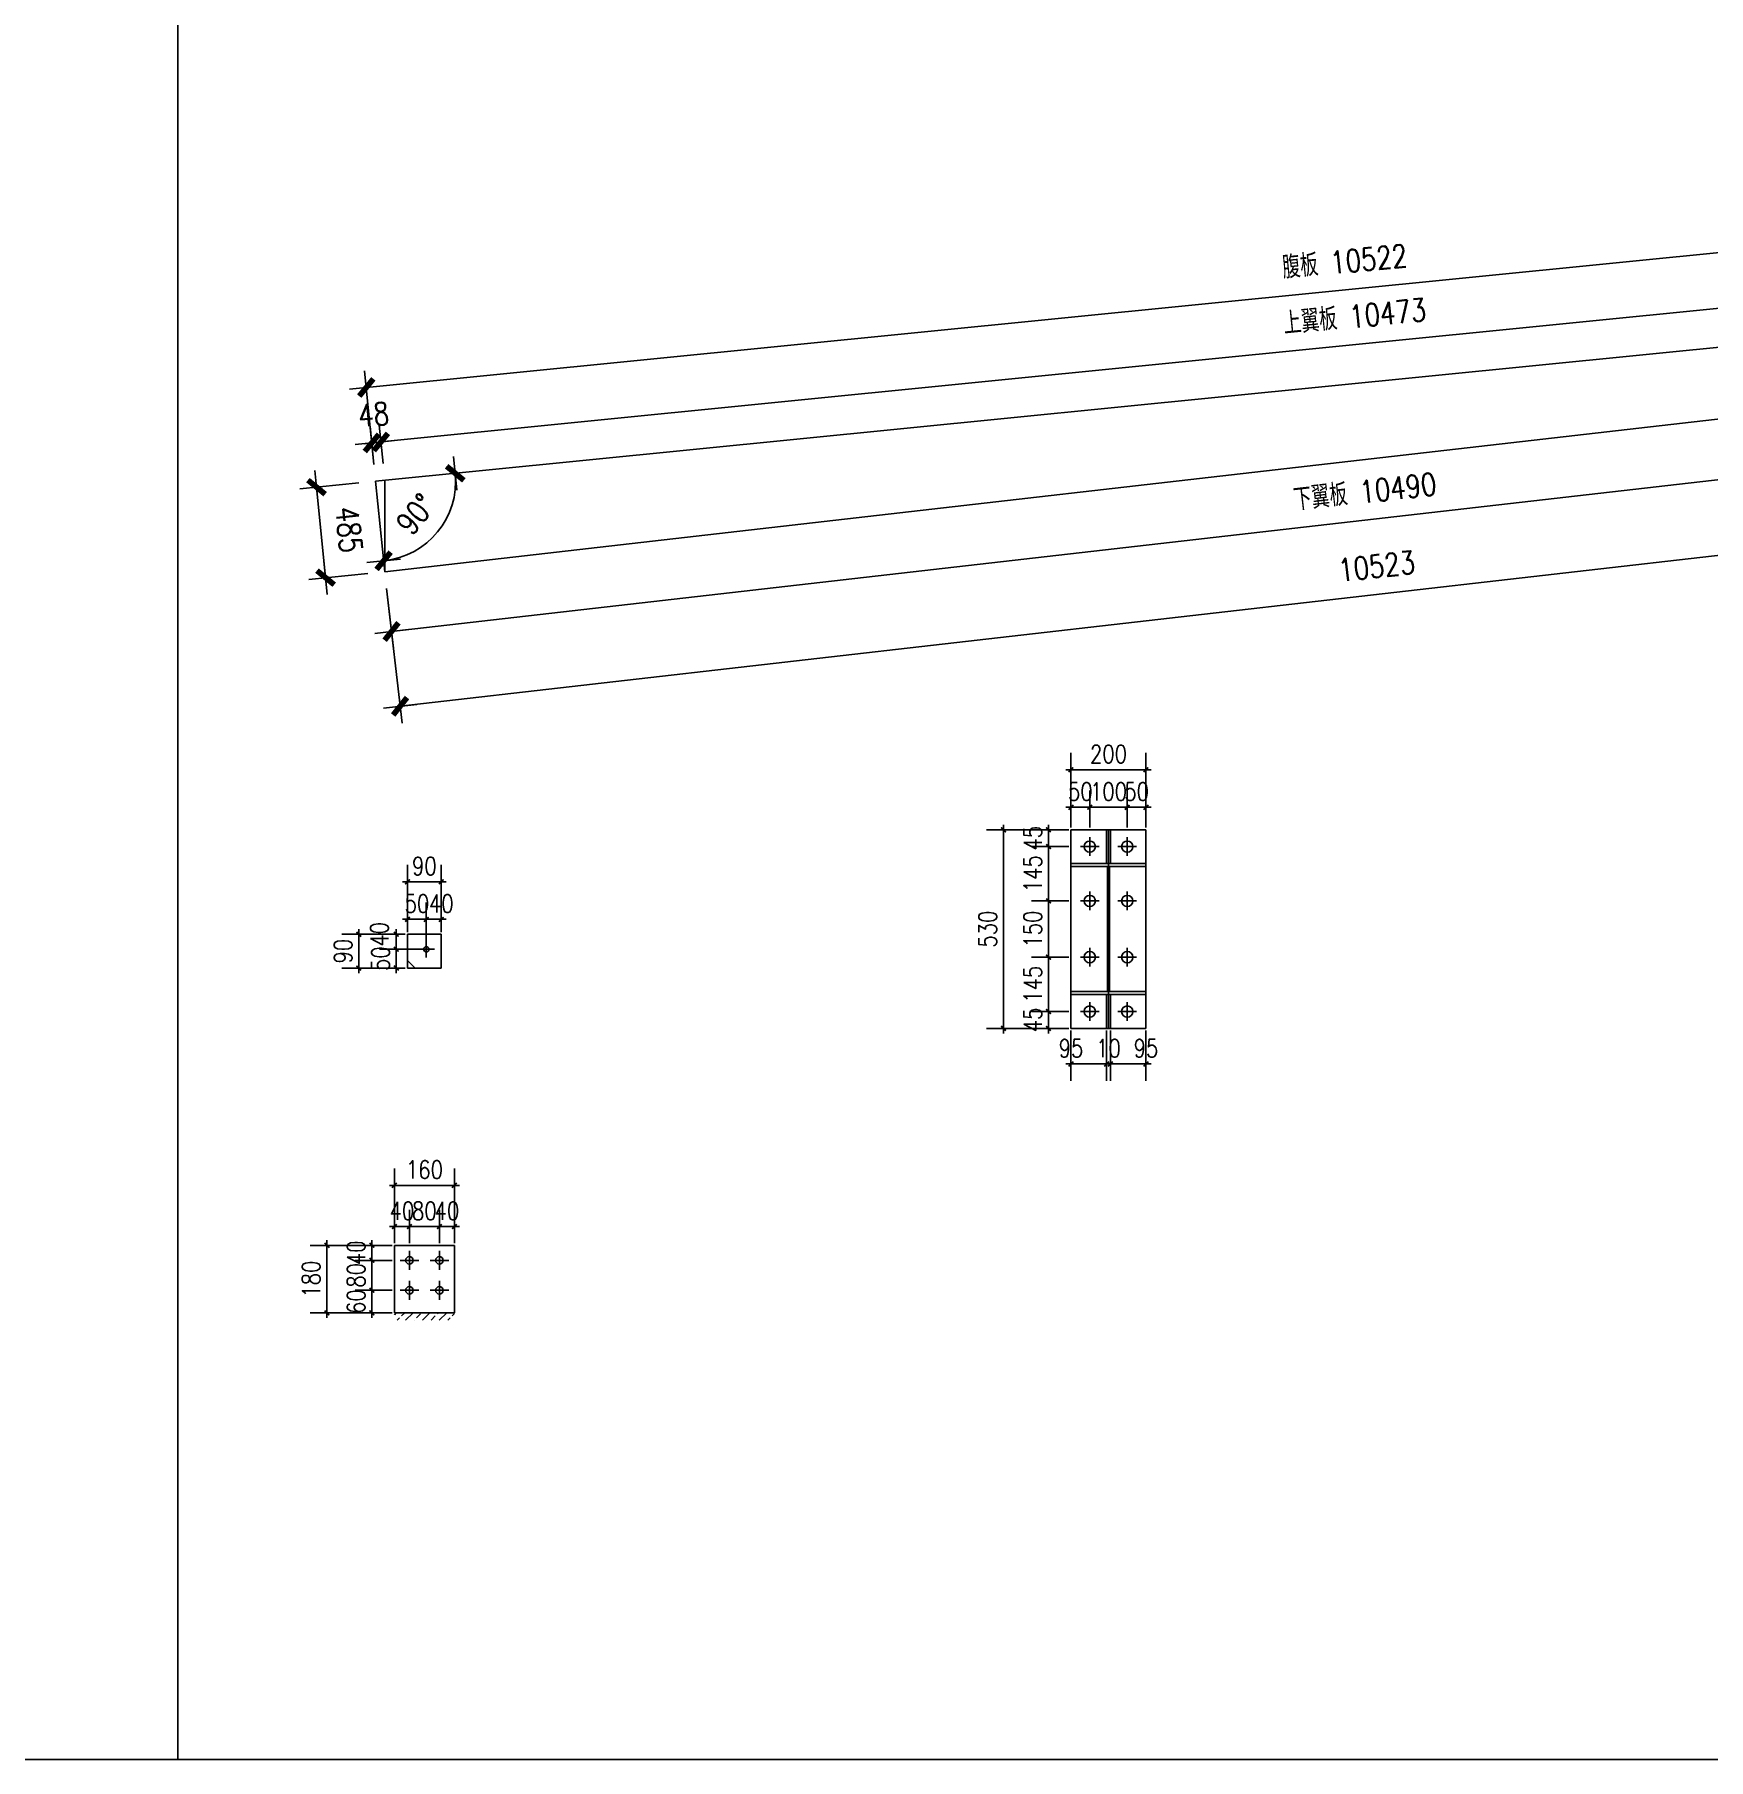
# Model space of a CAD drawing. Header units: millimetres. Extents: x 2287919 to 2522484, y -1845182 to -1736911.
# Drawn here: x 2468260 to 2477191, y -1838112 to -1828906 of the extents above; entities that cross this region are included whole.
import ezdxf

# ---------------------------------------------------------------- set-up
doc = ezdxf.new("R2010")
doc.units = ezdxf.units.MM
doc.header["$LTSCALE"] = 1000
doc.header["$PDMODE"] = 34
doc.styles.add('DIM_FONT', font='simplex.shx', dxfattribs={"width": 0.8, "bigfont": 'hztxt.shx'})
doc.dimstyles.new('WGH(1)', dxfattribs={"dimscale": 1.2, "dimtxt": 100, "dimasz": 0.5, "dimexe": 75, "dimexo": 75, "dimgap": 75, "dimtad": 1, "dimdec": 0, "dimzin": 0, "dimdsep": 46, "dimtxsty": 'DIM_FONT', "dimblk1": '_DIMX', "dimblk2": '_DIMX', "dimsah": 1, "dimcen": 0.09, "dimclrd": 3, "dimclre": 3, "dimclrt": 7, "dimadec": 0, "dimazin": 0, "dimtfac": 1, "dimtdec": 0, "dimtix": 1, "dimtmove": 2, "dimatfit": 3, "dimldrblk": '_DIMX', "dimfxl": 1, "dimtolj": 1, "dimtzin": 0, "dimarcsym": 0})

# ---------------------------------------------------------------- blocks, each defined once
blk = doc.blocks.new('_DIMX')
blk.add_line((-150, 0), (150, 0))
at = {"const_width": 50}
blk.add_lwpolyline([(-70, -70), (70, 70)], dxfattribs=at)
blk = doc.blocks.new('*D1598')
at = {"color": 3, "lineweight": -2}
for p, q in [((2469990.4, -1831298.9), (2469674.9, -1831330.5)), ((2469764.6, -1831322.1), (2469812.7, -1831804)), ((2470038.7, -1831782), (2469723.2, -1831813.5))]:
    blk.add_line(p, q, dxfattribs=at)
at = {"layer": 'Defpoints', "color": 0}
for p in [(2470080, -1831290), (2470128.2, -1831773.1), (2469812.8, -1831804.6)]:
    blk.add_point(p, dxfattribs=at)
at = {"color": 3, "lineweight": -2, "xscale": 0.6, "yscale": 0.6, "zscale": 0.6}
for p, rotation in [((2469764.5, -1831321.5), 95.70375005277484), ((2469812.8, -1831804.6), 275.7037500527748)]:
    blk.add_blockref('_DIMX', p, dxfattribs=dict(at, rotation=rotation))
at = {"color": 7, "insert": (2469937.9, -1831548.1), "char_height": 120, "attachment_point": 5, "rotation": 275.70375, "style": 'DIM_FONT'}
blk.add_mtext('\\A1;485', dxfattribs=at)
blk = doc.blocks.new('*D1600')
at = {"color": 3, "lineweight": -2}
for p, q in [((2470071.1, -1831200.4), (2470050.6, -1830995.8)), ((2470119.3, -1831195.6), (2470098.9, -1830990.9)), ((2470059, -1831085.4), (2470058.4, -1831085.4)), ((2470059.6, -1831085.3), (2470107.8, -1831080.5)), ((2470108.4, -1831080.4), (2470109, -1831080.4))]:
    blk.add_line(p, q, dxfattribs=at)
at = {"layer": 'Defpoints', "color": 0}
for p in [(2470107.8, -1831080.5), (2470080, -1831290), (2470128.2, -1831285.2)]:
    blk.add_point(p, dxfattribs=at)
at = {"color": 3, "lineweight": -2, "xscale": 0.6, "yscale": 0.6, "zscale": 0.6}
for p, rotation in [((2470059.6, -1831085.3), 5.703750053168646), ((2470107.8, -1831080.5), 185.7037500531686)]:
    blk.add_blockref('_DIMX', p, dxfattribs=dict(at, rotation=rotation))
at = {"color": 7, "insert": (2470068.8, -1830933.6), "char_height": 120, "attachment_point": 5, "rotation": 5.70375, "style": 'DIM_FONT'}
blk.add_mtext('\\A1;48', dxfattribs=at)
blk = doc.blocks.new('*D1601')
at = {"color": 3, "lineweight": -2}
for p, q in [((2480540.8, -1830154.7), (2480520.4, -1829950)), ((2470108.4, -1831080.4), (2480528.7, -1830039.7)), ((2470119.3, -1831195.6), (2470098.9, -1830990.9))]:
    blk.add_line(p, q, dxfattribs=at)
at = {"layer": 'Defpoints', "color": 0}
for p in [(2480529.3, -1830039.6), (2480549.7, -1830244.3), (2470128.2, -1831285.2)]:
    blk.add_point(p, dxfattribs=at)
at = {"color": 3, "lineweight": -2, "xscale": 0.6, "yscale": 0.6, "zscale": 0.6}
for p, rotation in [((2480529.3, -1830039.6), 5.703750053135181), ((2470107.8, -1831080.5), 185.7037500531352)]:
    blk.add_blockref('_DIMX', p, dxfattribs=dict(at, rotation=rotation))
at = {"color": 7, "insert": (2475303.6, -1830410.8), "char_height": 120, "attachment_point": 5, "rotation": 5.70375, "style": 'DIM_FONT'}
blk.add_mtext('\\A1;上翼板 10473', dxfattribs=at)
blk = doc.blocks.new('*D1602')
at = {"color": 3, "lineweight": -2}
for p, q in [((2480540.8, -1830154.7), (2480490.8, -1829654.3)), ((2480499.2, -1829743.9), (2470030.6, -1830789.5)), ((2470071.1, -1831200.4), (2470021.1, -1830700))]:
    blk.add_line(p, q, dxfattribs=at)
at = {"layer": 'Defpoints', "color": 0}
for p in [(2480549.7, -1830244.3), (2470030, -1830789.6), (2470080, -1831290)]:
    blk.add_point(p, dxfattribs=at)
at = {"color": 3, "lineweight": -2, "xscale": 0.6, "yscale": 0.6, "zscale": 0.6}
for p, rotation in [((2480499.8, -1829743.9), 5.703750052841388), ((2470030, -1830789.6), 185.7037500528413)]:
    blk.add_blockref('_DIMX', p, dxfattribs=dict(at, rotation=rotation))
at = {"color": 7, "insert": (2475250, -1830117.5), "char_height": 120, "attachment_point": 5, "rotation": 5.70375, "style": 'DIM_FONT'}
blk.add_mtext('\\A1;腹板 10522', dxfattribs=at)
blk = doc.blocks.new('*D1603')
at = {"color": 3, "lineweight": -2}
for p, q in [((2480560, -1830669.4), (2480596.5, -1830988.1)), ((2470165.3, -1832091.7), (2480585.6, -1830898.7)), ((2470138.5, -1831862.5), (2470175, -1832181.2))]:
    blk.add_line(p, q, dxfattribs=at)
at = {"layer": 'Defpoints', "color": 0}
for p in [(2480549.7, -1830579.9), (2480586.2, -1830898.7), (2470128.2, -1831773.1)]:
    blk.add_point(p, dxfattribs=at)
at = {"color": 3, "lineweight": -2, "xscale": 0.6, "yscale": 0.6, "zscale": 0.6}
for p, rotation in [((2480586.2, -1830898.7), 6.531281720880648), ((2470164.7, -1832091.8), 186.5312817208806)]:
    blk.add_blockref('_DIMX', p, dxfattribs=dict(at, rotation=rotation))
at = {"color": 7, "insert": (2475358.4, -1831346.2), "char_height": 120, "attachment_point": 5, "rotation": 6.53128, "style": 'DIM_FONT'}
blk.add_mtext('\\A1;下翼板 10490', dxfattribs=at)
blk = doc.blocks.new('*D1605')
at = {"color": 3, "lineweight": -2}
for p, q in [((2480593.1, -1830665.6), (2480675.3, -1831383.4)), ((2480664.5, -1831294), (2470211, -1832490.8)), ((2470138.5, -1831862.5), (2470220.7, -1832580.3))]:
    blk.add_line(p, q, dxfattribs=at)
at = {"layer": 'Defpoints', "color": 0}
for p in [(2480582.9, -1830576.1), (2470128.2, -1831773.1), (2470210.4, -1832490.9)]:
    blk.add_point(p, dxfattribs=at)
at = {"color": 3, "lineweight": -2, "xscale": 0.6, "yscale": 0.6, "zscale": 0.6}
for p, rotation in [((2480665.1, -1831294), 6.531281720879526), ((2470210.4, -1832490.9), 186.5312817208795)]:
    blk.add_blockref('_DIMX', p, dxfattribs=dict(at, rotation=rotation))
at = {"color": 7, "insert": (2475420.7, -1831743.4), "char_height": 120, "attachment_point": 5, "rotation": 6.53128, "style": 'DIM_FONT'}
blk.add_mtext('\\A1;10523', dxfattribs=at)
blk = doc.blocks.new('*D1606')
at = {"color": 3, "lineweight": -2}
blk.add_arc((2470080, -1831290), 426.8, 275.78431, 5.62319, dxfattribs=at)
at = {"layer": 'Defpoints', "color": 0}
for p in [(2480549.7, -1830244.3), (2470080, -1831290), (2470080, -1831290), (2470329.1, -1831636.5), (2470128.2, -1831773.1)]:
    blk.add_point(p, dxfattribs=at)
at = {"color": 3, "lineweight": -2, "xscale": 0.6, "yscale": 0.6, "zscale": 0.6}
for p, rotation in [((2470504.6, -1831247.6), 95.66347215775274), ((2470122.4, -1831714.6), 185.7440279478644)]:
    blk.add_blockref('_DIMX', p, dxfattribs=dict(at, rotation=rotation))
at = {"color": 7, "insert": (2470294.2, -1831465.3), "char_height": 120, "attachment_point": 5, "rotation": 50.70375, "style": 'DIM_FONT'}
blk.add_mtext('\\A1;90°', dxfattribs=at)
blk = doc.blocks.new('*D1607')
at = {"color": 3, "lineweight": -2}
blk.add_arc((2480549.7, -1830244.3), 294.4, 185.82054, 275.58696, dxfattribs=at)
at = {"layer": 'Defpoints', "color": 0}
for p in [(2480549.7, -1830244.3), (2480549.7, -1830244.3), (2480310.7, -1830416.1), (2480582.9, -1830576.1), (2470080, -1831290)]:
    blk.add_point(p, dxfattribs=at)
at = {"color": 3, "lineweight": -2, "xscale": 0.6, "yscale": 0.6, "zscale": 0.6}
for p, rotation in [((2480256.8, -1830273.5), 95.7621429469342), ((2480579, -1830537.2), 5.645357158692033)]:
    blk.add_blockref('_DIMX', p, dxfattribs=dict(at, rotation=rotation))
at = {"color": 7, "insert": (2480458.3, -1830356), "char_height": 120, "attachment_point": 5, "rotation": 320.70375, "style": 'DIM_FONT'}
blk.add_mtext('\\A1;90°', dxfattribs=at)
blk = doc.blocks.new('*D1608')
at = {"color": 3, "lineweight": -2}
for p, q in [((2470324, -1833788), (2470100, -1833788)), ((2470190, -1833787.82), (2470190, -1833787.64)), ((2470190, -1833888), (2470190, -1833788)), ((2470238, -1833888), (2470100, -1833888)), ((2470190, -1833888.18), (2470190, -1833888.36))]:
    blk.add_line(p, q, dxfattribs=at)
at = {"layer": 'Defpoints', "color": 0}
for p in [(2470190, -1833788), (2470336, -1833788), (2470250, -1833888)]:
    blk.add_point(p, dxfattribs=at)
at = {"color": 3, "lineweight": -2, "xscale": 0.18, "yscale": 0.18, "zscale": 0.18}
for p, rotation in [((2470190, -1833788), 270), ((2470190, -1833888), 90)]:
    blk.add_blockref('_DIMX', p, dxfattribs=dict(at, rotation=rotation))
at = {"color": 7, "insert": (2470106, -1833838), "char_height": 96, "attachment_point": 5, "rotation": 90, "style": 'DIM_FONT'}
blk.add_mtext('\\A1;50', dxfattribs=at)
blk = doc.blocks.new('*D1609')
at = {"color": 3, "lineweight": -2}
for p, q in [((2470238, -1833708), (2470100, -1833708)), ((2470190, -1833787.82), (2470190, -1833708.18)), ((2470324, -1833788), (2470100, -1833788))]:
    blk.add_line(p, q, dxfattribs=at)
at = {"layer": 'Defpoints', "color": 0}
for p in [(2470190, -1833708), (2470250, -1833708), (2470336, -1833788)]:
    blk.add_point(p, dxfattribs=at)
at = {"color": 3, "lineweight": -2, "xscale": 0.18, "yscale": 0.18, "zscale": 0.18}
for p, rotation in [((2470190, -1833708), 90), ((2470190, -1833788), 270)]:
    blk.add_blockref('_DIMX', p, dxfattribs=dict(at, rotation=rotation))
at = {"color": 7, "insert": (2470100, -1833708), "char_height": 96, "attachment_point": 5, "rotation": 90, "style": 'DIM_FONT'}
blk.add_mtext('\\A1;40', dxfattribs=at)
blk = doc.blocks.new('*D1610')
at = {"color": 3, "lineweight": -2}
for p, q in [((2470250, -1833696), (2470250, -1833538)), ((2470350, -1833762), (2470350, -1833538)), ((2470249.82, -1833628), (2470249.64, -1833628)), ((2470250, -1833628), (2470350, -1833628)), ((2470350.18, -1833628), (2470350.36, -1833628))]:
    blk.add_line(p, q, dxfattribs=at)
at = {"layer": 'Defpoints', "color": 0}
for p in [(2470350, -1833628), (2470250, -1833708), (2470350, -1833774)]:
    blk.add_point(p, dxfattribs=at)
at = {"color": 3, "lineweight": -2, "xscale": 0.18, "yscale": 0.18, "zscale": 0.18}
blk.add_blockref('_DIMX', (2470250, -1833628), dxfattribs=at)
at = {"color": 3, "lineweight": -2, "xscale": 0.18, "yscale": 0.18, "zscale": 0.18, "rotation": 180}
blk.add_blockref('_DIMX', (2470350, -1833628), dxfattribs=at)
at = {"color": 7, "insert": (2470300, -1833544), "char_height": 96, "attachment_point": 5, "style": 'DIM_FONT'}
blk.add_mtext('\\A1;50', dxfattribs=at)
blk = doc.blocks.new('*D1611')
at = {"color": 3, "lineweight": -2}
for p, q in [((2470350, -1833762), (2470350, -1833538)), ((2470430, -1833696), (2470430, -1833538)), ((2470350.18, -1833628), (2470429.82, -1833628))]:
    blk.add_line(p, q, dxfattribs=at)
at = {"layer": 'Defpoints', "color": 0}
for p in [(2470430, -1833628), (2470430, -1833708), (2470350, -1833774)]:
    blk.add_point(p, dxfattribs=at)
at = {"color": 3, "lineweight": -2, "xscale": 0.18, "yscale": 0.18, "zscale": 0.18, "rotation": 180}
blk.add_blockref('_DIMX', (2470350, -1833628), dxfattribs=at)
at = {"color": 3, "lineweight": -2, "xscale": 0.18, "yscale": 0.18, "zscale": 0.18}
blk.add_blockref('_DIMX', (2470430, -1833628), dxfattribs=at)
at = {"color": 7, "insert": (2470430, -1833544), "char_height": 96, "attachment_point": 5, "style": 'DIM_FONT'}
blk.add_mtext('\\A1;40', dxfattribs=at)
blk = doc.blocks.new('*D1612')
at = {"color": 3, "lineweight": -2}
for p, q in [((2470250, -1833696), (2470250, -1833338)), ((2470430, -1833696), (2470430, -1833338)), ((2470249.82, -1833428), (2470249.64, -1833428)), ((2470250, -1833428), (2470430, -1833428)), ((2470430.18, -1833428), (2470430.36, -1833428))]:
    blk.add_line(p, q, dxfattribs=at)
at = {"layer": 'Defpoints', "color": 0}
for p in [(2470430, -1833428), (2470250, -1833708), (2470430, -1833708)]:
    blk.add_point(p, dxfattribs=at)
at = {"color": 3, "lineweight": -2, "xscale": 0.18, "yscale": 0.18, "zscale": 0.18}
blk.add_blockref('_DIMX', (2470250, -1833428), dxfattribs=at)
at = {"color": 3, "lineweight": -2, "xscale": 0.18, "yscale": 0.18, "zscale": 0.18, "rotation": 180}
blk.add_blockref('_DIMX', (2470430, -1833428), dxfattribs=at)
at = {"color": 7, "insert": (2470340, -1833344), "char_height": 96, "attachment_point": 5, "style": 'DIM_FONT'}
blk.add_mtext('\\A1;90', dxfattribs=at)
blk = doc.blocks.new('*D1613')
at = {"color": 3, "lineweight": -2}
for p, q in [((2470238, -1833708), (2469900, -1833708)), ((2469990, -1833707.82), (2469990, -1833707.64)), ((2469990, -1833888), (2469990, -1833708)), ((2470238, -1833888), (2469900, -1833888)), ((2469990, -1833888.18), (2469990, -1833888.36))]:
    blk.add_line(p, q, dxfattribs=at)
at = {"layer": 'Defpoints', "color": 0}
for p in [(2469990, -1833708), (2470250, -1833708), (2470250, -1833888)]:
    blk.add_point(p, dxfattribs=at)
at = {"color": 3, "lineweight": -2, "xscale": 0.18, "yscale": 0.18, "zscale": 0.18}
for p, rotation in [((2469990, -1833708), 270), ((2469990, -1833888), 90)]:
    blk.add_blockref('_DIMX', p, dxfattribs=dict(at, rotation=rotation))
at = {"color": 7, "insert": (2469906, -1833798), "char_height": 96, "attachment_point": 5, "rotation": 90, "style": 'DIM_FONT'}
blk.add_mtext('\\A1;90', dxfattribs=at)
blk = doc.blocks.new('*D1614')
at = {"color": 3, "lineweight": -2}
for p, q in [((2470168, -1835608), (2469970, -1835608)), ((2470060, -1835607.82), (2470060, -1835607.64)), ((2470060, -1835728), (2470060, -1835608)), ((2470168, -1835728), (2469970, -1835728)), ((2470060, -1835728.18), (2470060, -1835728.36))]:
    blk.add_line(p, q, dxfattribs=at)
at = {"layer": 'Defpoints', "color": 0}
for p in [(2470060, -1835608), (2470180, -1835608), (2470180, -1835728)]:
    blk.add_point(p, dxfattribs=at)
at = {"color": 3, "lineweight": -2, "xscale": 0.18, "yscale": 0.18, "zscale": 0.18}
for p, rotation in [((2470060, -1835608), 270), ((2470060, -1835728), 90)]:
    blk.add_blockref('_DIMX', p, dxfattribs=dict(at, rotation=rotation))
at = {"color": 7, "insert": (2469976, -1835668), "char_height": 96, "attachment_point": 5, "rotation": 90, "style": 'DIM_FONT'}
blk.add_mtext('\\A1;60', dxfattribs=at)
blk = doc.blocks.new('*D1577')
at = {"color": 3, "lineweight": -2}
for p, q in [((2470168, -1835448), (2469970, -1835448)), ((2470060, -1835447.82), (2470060, -1835447.64)), ((2470060, -1835608), (2470060, -1835448)), ((2470168, -1835608), (2469970, -1835608)), ((2470060, -1835608.18), (2470060, -1835608.36))]:
    blk.add_line(p, q, dxfattribs=at)
at = {"layer": 'Defpoints', "color": 0}
for p in [(2470060, -1835448), (2470180, -1835448), (2470180, -1835608)]:
    blk.add_point(p, dxfattribs=at)
at = {"color": 3, "lineweight": -2, "xscale": 0.18, "yscale": 0.18, "zscale": 0.18}
for p, rotation in [((2470060, -1835448), 270), ((2470060, -1835608), 90)]:
    blk.add_blockref('_DIMX', p, dxfattribs=dict(at, rotation=rotation))
at = {"color": 7, "insert": (2469976, -1835528), "char_height": 96, "attachment_point": 5, "rotation": 90, "style": 'DIM_FONT'}
blk.add_mtext('\\A1;80', dxfattribs=at)
blk = doc.blocks.new('*D1615')
at = {"color": 3, "lineweight": -2}
for p, q in [((2470168, -1835368), (2469970, -1835368)), ((2470060, -1835367.82), (2470060, -1835367.64)), ((2470060, -1835448), (2470060, -1835368)), ((2470168, -1835448), (2469970, -1835448)), ((2470060, -1835448.18), (2470060, -1835448.36))]:
    blk.add_line(p, q, dxfattribs=at)
at = {"layer": 'Defpoints', "color": 0}
for p in [(2470060, -1835368), (2470180, -1835368), (2470180, -1835448)]:
    blk.add_point(p, dxfattribs=at)
at = {"color": 3, "lineweight": -2, "xscale": 0.18, "yscale": 0.18, "zscale": 0.18}
for p, rotation in [((2470060, -1835368), 270), ((2470060, -1835448), 90)]:
    blk.add_blockref('_DIMX', p, dxfattribs=dict(at, rotation=rotation))
at = {"color": 7, "insert": (2469976, -1835408), "char_height": 96, "attachment_point": 5, "rotation": 90, "style": 'DIM_FONT'}
blk.add_mtext('\\A1;40', dxfattribs=at)
blk = doc.blocks.new('*D1578')
at = {"color": 3, "lineweight": -2}
for p, q in [((2470180, -1835356), (2470180, -1835178)), ((2470260, -1835356), (2470260, -1835178)), ((2470179.82, -1835268), (2470179.64, -1835268)), ((2470180, -1835268), (2470260, -1835268)), ((2470260.18, -1835268), (2470260.36, -1835268))]:
    blk.add_line(p, q, dxfattribs=at)
at = {"layer": 'Defpoints', "color": 0}
for p in [(2470260, -1835268), (2470180, -1835368), (2470260, -1835368)]:
    blk.add_point(p, dxfattribs=at)
at = {"color": 3, "lineweight": -2, "xscale": 0.18, "yscale": 0.18, "zscale": 0.18}
blk.add_blockref('_DIMX', (2470180, -1835268), dxfattribs=at)
at = {"color": 3, "lineweight": -2, "xscale": 0.18, "yscale": 0.18, "zscale": 0.18, "rotation": 180}
blk.add_blockref('_DIMX', (2470260, -1835268), dxfattribs=at)
at = {"color": 7, "insert": (2470220, -1835184), "char_height": 96, "attachment_point": 5, "style": 'DIM_FONT'}
blk.add_mtext('\\A1;40', dxfattribs=at)
blk = doc.blocks.new('*D1579')
at = {"color": 3, "lineweight": -2}
for p, q in [((2470260, -1835356), (2470260, -1835178)), ((2470420, -1835356), (2470420, -1835178)), ((2470259.82, -1835268), (2470259.64, -1835268)), ((2470260, -1835268), (2470420, -1835268)), ((2470420.18, -1835268), (2470420.36, -1835268))]:
    blk.add_line(p, q, dxfattribs=at)
at = {"layer": 'Defpoints', "color": 0}
for p in [(2470420, -1835268), (2470260, -1835368), (2470420, -1835368)]:
    blk.add_point(p, dxfattribs=at)
at = {"color": 3, "lineweight": -2, "xscale": 0.18, "yscale": 0.18, "zscale": 0.18}
blk.add_blockref('_DIMX', (2470260, -1835268), dxfattribs=at)
at = {"color": 3, "lineweight": -2, "xscale": 0.18, "yscale": 0.18, "zscale": 0.18, "rotation": 180}
blk.add_blockref('_DIMX', (2470420, -1835268), dxfattribs=at)
at = {"color": 7, "insert": (2470340, -1835184), "char_height": 96, "attachment_point": 5, "style": 'DIM_FONT'}
blk.add_mtext('\\A1;80', dxfattribs=at)
blk = doc.blocks.new('*D1616')
at = {"color": 3, "lineweight": -2}
for p, q in [((2470420, -1835356), (2470420, -1835178)), ((2470500, -1835356), (2470500, -1835178)), ((2470419.82, -1835268), (2470419.64, -1835268)), ((2470420, -1835268), (2470500, -1835268)), ((2470500.18, -1835268), (2470500.36, -1835268))]:
    blk.add_line(p, q, dxfattribs=at)
at = {"layer": 'Defpoints', "color": 0}
for p in [(2470500, -1835268), (2470420, -1835368), (2470500, -1835368)]:
    blk.add_point(p, dxfattribs=at)
at = {"color": 3, "lineweight": -2, "xscale": 0.18, "yscale": 0.18, "zscale": 0.18}
blk.add_blockref('_DIMX', (2470420, -1835268), dxfattribs=at)
at = {"color": 3, "lineweight": -2, "xscale": 0.18, "yscale": 0.18, "zscale": 0.18, "rotation": 180}
blk.add_blockref('_DIMX', (2470500, -1835268), dxfattribs=at)
at = {"color": 7, "insert": (2470460, -1835184), "char_height": 96, "attachment_point": 5, "style": 'DIM_FONT'}
blk.add_mtext('\\A1;40', dxfattribs=at)
blk = doc.blocks.new('*D1617')
at = {"color": 3, "lineweight": -2}
for p, q in [((2470168, -1835368), (2469730, -1835368)), ((2469820, -1835368.18), (2469820, -1835727.82)), ((2470168, -1835728), (2469730, -1835728))]:
    blk.add_line(p, q, dxfattribs=at)
at = {"layer": 'Defpoints', "color": 0}
for p in [(2470180, -1835368), (2469820, -1835728), (2470180, -1835728)]:
    blk.add_point(p, dxfattribs=at)
at = {"color": 3, "lineweight": -2, "xscale": 0.18, "yscale": 0.18, "zscale": 0.18}
for p, rotation in [((2469820, -1835368), 90), ((2469820, -1835728), 270)]:
    blk.add_blockref('_DIMX', p, dxfattribs=dict(at, rotation=rotation))
at = {"color": 7, "insert": (2469736, -1835548), "char_height": 96, "attachment_point": 5, "rotation": 90, "style": 'DIM_FONT'}
blk.add_mtext('\\A1;180', dxfattribs=at)
blk = doc.blocks.new('*D1618')
at = {"color": 3, "lineweight": -2}
for p, q in [((2470180, -1835356), (2470180, -1834958)), ((2470500, -1835356), (2470500, -1834958)), ((2470499.82, -1835048), (2470180.18, -1835048))]:
    blk.add_line(p, q, dxfattribs=at)
at = {"layer": 'Defpoints', "color": 0}
for p in [(2470180, -1835048), (2470180, -1835368), (2470500, -1835368)]:
    blk.add_point(p, dxfattribs=at)
at = {"color": 3, "lineweight": -2, "xscale": 0.18, "yscale": 0.18, "zscale": 0.18, "rotation": 180}
blk.add_blockref('_DIMX', (2470180, -1835048), dxfattribs=at)
at = {"color": 3, "lineweight": -2, "xscale": 0.18, "yscale": 0.18, "zscale": 0.18}
blk.add_blockref('_DIMX', (2470500, -1835048), dxfattribs=at)
at = {"color": 7, "insert": (2470340, -1834964), "char_height": 96, "attachment_point": 5, "style": 'DIM_FONT'}
blk.add_mtext('\\A1;160', dxfattribs=at)
blk = doc.blocks.new('*D1580')
at = {"color": 3, "lineweight": -2}
for p, q in [((2473778, -1834120), (2473580, -1834120)), ((2473670, -1834119.82), (2473670, -1834119.64)), ((2473670, -1834210), (2473670, -1834120)), ((2473778, -1834210), (2473580, -1834210)), ((2473670, -1834210.18), (2473670, -1834210.36))]:
    blk.add_line(p, q, dxfattribs=at)
at = {"layer": 'Defpoints', "color": 0}
for p in [(2473670, -1834120), (2473790, -1834120), (2473790, -1834210)]:
    blk.add_point(p, dxfattribs=at)
at = {"color": 3, "lineweight": -2, "xscale": 0.18, "yscale": 0.18, "zscale": 0.18}
for p, rotation in [((2473670, -1834120), 270), ((2473670, -1834210), 90)]:
    blk.add_blockref('_DIMX', p, dxfattribs=dict(at, rotation=rotation))
at = {"color": 7, "insert": (2473586, -1834165), "char_height": 96, "attachment_point": 5, "rotation": 90, "style": 'DIM_FONT'}
blk.add_mtext('\\A1;45', dxfattribs=at)
blk = doc.blocks.new('*D1581')
at = {"color": 3, "lineweight": -2}
for p, q in [((2473778, -1833830), (2473580, -1833830)), ((2473670, -1834119.82), (2473670, -1833830.18)), ((2473778, -1834120), (2473580, -1834120))]:
    blk.add_line(p, q, dxfattribs=at)
at = {"layer": 'Defpoints', "color": 0}
for p in [(2473670, -1833830), (2473790, -1833830), (2473790, -1834120)]:
    blk.add_point(p, dxfattribs=at)
at = {"color": 3, "lineweight": -2, "xscale": 0.18, "yscale": 0.18, "zscale": 0.18}
for p, rotation in [((2473670, -1833830), 90), ((2473670, -1834120), 270)]:
    blk.add_blockref('_DIMX', p, dxfattribs=dict(at, rotation=rotation))
at = {"color": 7, "insert": (2473586, -1833975), "char_height": 96, "attachment_point": 5, "rotation": 90, "style": 'DIM_FONT'}
blk.add_mtext('\\A1;145', dxfattribs=at)
blk = doc.blocks.new('*D1582')
at = {"color": 3, "lineweight": -2}
for p, q in [((2473778, -1833530), (2473580, -1833530)), ((2473670, -1833829.82), (2473670, -1833530.18)), ((2473778, -1833830), (2473580, -1833830))]:
    blk.add_line(p, q, dxfattribs=at)
at = {"layer": 'Defpoints', "color": 0}
for p in [(2473670, -1833530), (2473790, -1833530), (2473790, -1833830)]:
    blk.add_point(p, dxfattribs=at)
at = {"color": 3, "lineweight": -2, "xscale": 0.18, "yscale": 0.18, "zscale": 0.18}
for p, rotation in [((2473670, -1833530), 90), ((2473670, -1833830), 270)]:
    blk.add_blockref('_DIMX', p, dxfattribs=dict(at, rotation=rotation))
at = {"color": 7, "insert": (2473586, -1833680), "char_height": 96, "attachment_point": 5, "rotation": 90, "style": 'DIM_FONT'}
blk.add_mtext('\\A1;150', dxfattribs=at)
blk = doc.blocks.new('*D1583')
at = {"color": 3, "lineweight": -2}
for p, q in [((2473778, -1833240), (2473580, -1833240)), ((2473670, -1833529.82), (2473670, -1833240.18)), ((2473778, -1833530), (2473580, -1833530))]:
    blk.add_line(p, q, dxfattribs=at)
at = {"layer": 'Defpoints', "color": 0}
for p in [(2473670, -1833240), (2473790, -1833240), (2473790, -1833530)]:
    blk.add_point(p, dxfattribs=at)
at = {"color": 3, "lineweight": -2, "xscale": 0.18, "yscale": 0.18, "zscale": 0.18}
for p, rotation in [((2473670, -1833240), 90), ((2473670, -1833530), 270)]:
    blk.add_blockref('_DIMX', p, dxfattribs=dict(at, rotation=rotation))
at = {"color": 7, "insert": (2473586, -1833385), "char_height": 96, "attachment_point": 5, "rotation": 90, "style": 'DIM_FONT'}
blk.add_mtext('\\A1;145', dxfattribs=at)
blk = doc.blocks.new('*D1584')
at = {"color": 3, "lineweight": -2}
for p, q in [((2473778, -1833150), (2473580, -1833150)), ((2473670, -1833149.82), (2473670, -1833149.64)), ((2473670, -1833240), (2473670, -1833150)), ((2473778, -1833240), (2473580, -1833240)), ((2473670, -1833240.18), (2473670, -1833240.36))]:
    blk.add_line(p, q, dxfattribs=at)
at = {"layer": 'Defpoints', "color": 0}
for p in [(2473670, -1833150), (2473790, -1833150), (2473790, -1833240)]:
    blk.add_point(p, dxfattribs=at)
at = {"color": 3, "lineweight": -2, "xscale": 0.18, "yscale": 0.18, "zscale": 0.18}
for p, rotation in [((2473670, -1833150), 270), ((2473670, -1833240), 90)]:
    blk.add_blockref('_DIMX', p, dxfattribs=dict(at, rotation=rotation))
at = {"color": 7, "insert": (2473586, -1833195), "char_height": 96, "attachment_point": 5, "rotation": 90, "style": 'DIM_FONT'}
blk.add_mtext('\\A1;45', dxfattribs=at)
blk = doc.blocks.new('*D1585')
at = {"color": 3, "lineweight": -2}
for p, q in [((2473790, -1833138), (2473790, -1832940)), ((2473890, -1833138), (2473890, -1832940)), ((2473789.82, -1833030), (2473789.64, -1833030)), ((2473790, -1833030), (2473890, -1833030)), ((2473890.18, -1833030), (2473890.36, -1833030))]:
    blk.add_line(p, q, dxfattribs=at)
at = {"layer": 'Defpoints', "color": 0}
for p in [(2473890, -1833030), (2473790, -1833150), (2473890, -1833150)]:
    blk.add_point(p, dxfattribs=at)
at = {"color": 3, "lineweight": -2, "xscale": 0.18, "yscale": 0.18, "zscale": 0.18}
blk.add_blockref('_DIMX', (2473790, -1833030), dxfattribs=at)
at = {"color": 3, "lineweight": -2, "xscale": 0.18, "yscale": 0.18, "zscale": 0.18, "rotation": 180}
blk.add_blockref('_DIMX', (2473890, -1833030), dxfattribs=at)
at = {"color": 7, "insert": (2473840, -1832946), "char_height": 96, "attachment_point": 5, "style": 'DIM_FONT'}
blk.add_mtext('\\A1;50', dxfattribs=at)
blk = doc.blocks.new('*D1586')
at = {"color": 3, "lineweight": -2}
for p, q in [((2473890, -1833138), (2473890, -1832940)), ((2474090, -1833138), (2474090, -1832940)), ((2473889.82, -1833030), (2473889.64, -1833030)), ((2473890, -1833030), (2474090, -1833030)), ((2474090.18, -1833030), (2474090.36, -1833030))]:
    blk.add_line(p, q, dxfattribs=at)
at = {"layer": 'Defpoints', "color": 0}
for p in [(2474090, -1833030), (2473890, -1833150), (2474090, -1833150)]:
    blk.add_point(p, dxfattribs=at)
at = {"color": 3, "lineweight": -2, "xscale": 0.18, "yscale": 0.18, "zscale": 0.18}
blk.add_blockref('_DIMX', (2473890, -1833030), dxfattribs=at)
at = {"color": 3, "lineweight": -2, "xscale": 0.18, "yscale": 0.18, "zscale": 0.18, "rotation": 180}
blk.add_blockref('_DIMX', (2474090, -1833030), dxfattribs=at)
at = {"color": 7, "insert": (2473990, -1832946), "char_height": 96, "attachment_point": 5, "style": 'DIM_FONT'}
blk.add_mtext('\\A1;100', dxfattribs=at)
blk = doc.blocks.new('*D1619')
at = {"color": 3, "lineweight": -2}
for p, q in [((2474090, -1833138), (2474090, -1832940)), ((2474190, -1833138), (2474190, -1832940)), ((2474089.82, -1833030), (2474089.64, -1833030)), ((2474090, -1833030), (2474190, -1833030)), ((2474190.18, -1833030), (2474190.36, -1833030))]:
    blk.add_line(p, q, dxfattribs=at)
at = {"layer": 'Defpoints', "color": 0}
for p in [(2474190, -1833030), (2474090, -1833150), (2474190, -1833150)]:
    blk.add_point(p, dxfattribs=at)
at = {"color": 3, "lineweight": -2, "xscale": 0.18, "yscale": 0.18, "zscale": 0.18}
blk.add_blockref('_DIMX', (2474090, -1833030), dxfattribs=at)
at = {"color": 3, "lineweight": -2, "xscale": 0.18, "yscale": 0.18, "zscale": 0.18, "rotation": 180}
blk.add_blockref('_DIMX', (2474190, -1833030), dxfattribs=at)
at = {"color": 7, "insert": (2474140, -1832946), "char_height": 96, "attachment_point": 5, "style": 'DIM_FONT'}
blk.add_mtext('\\A1;50', dxfattribs=at)
blk = doc.blocks.new('*D1620')
at = {"color": 3, "lineweight": -2}
for p, q in [((2473790, -1833138), (2473790, -1832740)), ((2474190, -1833138), (2474190, -1832740)), ((2474189.82, -1832830), (2473790.18, -1832830))]:
    blk.add_line(p, q, dxfattribs=at)
at = {"layer": 'Defpoints', "color": 0}
for p in [(2473790, -1832830), (2473790, -1833150), (2474190, -1833150)]:
    blk.add_point(p, dxfattribs=at)
at = {"color": 3, "lineweight": -2, "xscale": 0.18, "yscale": 0.18, "zscale": 0.18, "rotation": 180}
blk.add_blockref('_DIMX', (2473790, -1832830), dxfattribs=at)
at = {"color": 3, "lineweight": -2, "xscale": 0.18, "yscale": 0.18, "zscale": 0.18}
blk.add_blockref('_DIMX', (2474190, -1832830), dxfattribs=at)
at = {"color": 7, "insert": (2473990, -1832746), "char_height": 96, "attachment_point": 5, "style": 'DIM_FONT'}
blk.add_mtext('\\A1;200', dxfattribs=at)
blk = doc.blocks.new('*D1587')
at = {"color": 3, "lineweight": -2}
for p, q in [((2473778, -1833150), (2473340, -1833150)), ((2473430, -1833150.18), (2473430, -1834209.82)), ((2473778, -1834210), (2473340, -1834210))]:
    blk.add_line(p, q, dxfattribs=at)
at = {"layer": 'Defpoints', "color": 0}
for p in [(2473790, -1833150), (2473430, -1834210), (2473790, -1834210)]:
    blk.add_point(p, dxfattribs=at)
at = {"color": 3, "lineweight": -2, "xscale": 0.18, "yscale": 0.18, "zscale": 0.18}
for p, rotation in [((2473430, -1833150), 90), ((2473430, -1834210), 270)]:
    blk.add_blockref('_DIMX', p, dxfattribs=dict(at, rotation=rotation))
at = {"color": 7, "insert": (2473346, -1833680), "char_height": 96, "attachment_point": 5, "rotation": 90, "style": 'DIM_FONT'}
blk.add_mtext('\\A1;530', dxfattribs=at)
blk = doc.blocks.new('*D1621')
at = {"color": 3, "lineweight": -2}
for p, q in [((2473790, -1834222), (2473790, -1834490)), ((2473980, -1834222), (2473980, -1834490)), ((2473790.18, -1834400), (2473979.82, -1834400))]:
    blk.add_line(p, q, dxfattribs=at)
at = {"layer": 'Defpoints', "color": 0}
for p in [(2473790, -1834210), (2473980, -1834210), (2473980, -1834400)]:
    blk.add_point(p, dxfattribs=at)
at = {"color": 3, "lineweight": -2, "xscale": 0.18, "yscale": 0.18, "zscale": 0.18, "rotation": 180}
blk.add_blockref('_DIMX', (2473790, -1834400), dxfattribs=at)
at = {"color": 3, "lineweight": -2, "xscale": 0.18, "yscale": 0.18, "zscale": 0.18}
blk.add_blockref('_DIMX', (2473980, -1834400), dxfattribs=at)
at = {"color": 7, "insert": (2473790, -1834316), "char_height": 96, "attachment_point": 5, "style": 'DIM_FONT'}
blk.add_mtext('\\A1;95', dxfattribs=at)
blk = doc.blocks.new('*D1622')
at = {"color": 3, "lineweight": -2}
for p, q in [((2473980, -1834222), (2473980, -1834490)), ((2474000, -1834222), (2474000, -1834490)), ((2473979.82, -1834400), (2473979.64, -1834400)), ((2473980, -1834400), (2474000, -1834400)), ((2474000.18, -1834400), (2474000.36, -1834400))]:
    blk.add_line(p, q, dxfattribs=at)
at = {"layer": 'Defpoints', "color": 0}
for p in [(2473980, -1834210), (2474000, -1834210), (2474000, -1834400)]:
    blk.add_point(p, dxfattribs=at)
at = {"color": 3, "lineweight": -2, "xscale": 0.18, "yscale": 0.18, "zscale": 0.18}
blk.add_blockref('_DIMX', (2473980, -1834400), dxfattribs=at)
at = {"color": 3, "lineweight": -2, "xscale": 0.18, "yscale": 0.18, "zscale": 0.18, "rotation": 180}
blk.add_blockref('_DIMX', (2474000, -1834400), dxfattribs=at)
at = {"color": 7, "insert": (2473990, -1834316), "char_height": 96, "attachment_point": 5, "style": 'DIM_FONT'}
blk.add_mtext('\\A1;10', dxfattribs=at)
blk = doc.blocks.new('*D1623')
at = {"color": 3, "lineweight": -2}
for p, q in [((2474000, -1834222), (2474000, -1834490)), ((2474190, -1834222), (2474190, -1834490)), ((2474000.18, -1834400), (2474189.82, -1834400))]:
    blk.add_line(p, q, dxfattribs=at)
at = {"layer": 'Defpoints', "color": 0}
for p in [(2474000, -1834210), (2474190, -1834210), (2474190, -1834400)]:
    blk.add_point(p, dxfattribs=at)
at = {"color": 3, "lineweight": -2, "xscale": 0.18, "yscale": 0.18, "zscale": 0.18, "rotation": 180}
blk.add_blockref('_DIMX', (2474000, -1834400), dxfattribs=at)
at = {"color": 3, "lineweight": -2, "xscale": 0.18, "yscale": 0.18, "zscale": 0.18}
blk.add_blockref('_DIMX', (2474190, -1834400), dxfattribs=at)
at = {"color": 7, "insert": (2474190, -1834316), "char_height": 96, "attachment_point": 5, "style": 'DIM_FONT'}
blk.add_mtext('\\A1;95', dxfattribs=at)

msp = doc.modelspace()

# ---------------------------------------------------------------- hatches: boundary and pattern name
h = msp.add_hatch()
h.set_pattern_fill('ANSI33', color=256, scale=20, style=0)
h.set_pattern_definition([(45, (15780, -23888), (-44.9012806, 44.9012806), []), (45, (15824.9, -23888), (-44.9012806, 44.9012806), [31.75, -15.875])])
h.paths.add_polyline_path([(2470500, -1835728), (2470180, -1835728), (2470180, -1835768), (2470500, -1835768)])

# ---------------------------------------------------------------- linework, layer by layer
for p, q in [((2480549.7, -1830244.3), (2470080, -1831290)), ((2470128.2, -1831773.1), (2480582.9, -1830576.1)), ((2470128.2, -1831773.1), (2470128.2, -1831285.2)), ((2473790, -1833150), (2473790, -1834210)), ((2474190, -1833150), (2473790, -1833150)), ((2473980, -1833150), (2473980, -1833330)), ((2474000, -1833150), (2474000, -1833330)), ((2474190, -1834210), (2474190, -1833150)), ((2473840, -1833240), (2473940, -1833240)), ((2473890, -1833190), (2473890, -1833290)), ((2474040, -1833240), (2474140, -1833240)), ((2474090, -1833190), (2474090, -1833290)), ((2473990, -1833346), (2473984, -1833346)), ((2473840, -1833530), (2473940, -1833530)), ((2473890, -1833480), (2473890, -1833580)), ((2474040, -1833530), (2474140, -1833530)), ((2474090, -1833480), (2474090, -1833580)), ((2474190, -1833520), (2474190, -1833840)), ((2470250, -1833708), (2470250, -1833888)), ((2470430, -1833708), (2470250, -1833708)), ((2470430, -1833888), (2470430, -1833708)), ((2470336, -1833788), (2470306, -1833788)), ((2470394, -1833788), (2470336, -1833788)), ((2470350, -1833774), (2470350, -1833744)), ((2470350, -1833802), (2470350, -1833774)), ((2470350, -1833802), (2470350, -1833832)), ((2473890, -1833780), (2473890, -1833880)), ((2474090, -1833780), (2474090, -1833880)), ((2470250, -1833848), (2470290, -1833888)), ((2470250, -1833888), (2470430, -1833888)), ((2473840, -1833830), (2473940, -1833830)), ((2474040, -1833830), (2474140, -1833830)), ((2473890, -1834070), (2473890, -1834170)), ((2473980, -1834030), (2473980, -1834210)), ((2473984, -1834014), (2473996, -1834014)), ((2474000, -1834030), (2474000, -1834210)), ((2474090, -1834070), (2474090, -1834170)), ((2473840, -1834120), (2473940, -1834120)), ((2474040, -1834120), (2474140, -1834120)), ((2473790, -1834210), (2474190, -1834210)), ((2470180, -1835368), (2470500, -1835368)), ((2470180, -1835728), (2470180, -1835368)), ((2470500, -1835368), (2470500, -1835728)), ((2470210, -1835448), (2470310, -1835448)), ((2470260, -1835398), (2470260, -1835498)), ((2470370, -1835448), (2470470, -1835448)), ((2470420, -1835398), (2470420, -1835498)), ((2470260, -1835558), (2470260, -1835658)), ((2470420, -1835558), (2470420, -1835658)), ((2470210, -1835608), (2470310, -1835608)), ((2470370, -1835608), (2470470, -1835608)), ((2470500, -1835728), (2470180, -1835728))]:
    msp.add_line(p, q)
at = {"color": 1}
for p, q in [((2470128.2, -1831773.1), (2470080, -1831290)), ((2473990, -1833150), (2473990, -1834210))]:
    msp.add_line(p, q, dxfattribs=at)
at = {"color": 4}
for p, q in [((2474190, -1833330), (2473790, -1833330)), ((2474190, -1833346), (2473790, -1833346)), ((2473984, -1833346), (2473984, -1834014)), ((2473996, -1834014), (2473996, -1833346)), ((2473790, -1834014), (2474190, -1834014)), ((2473790, -1834030), (2474190, -1834030))]:
    msp.add_line(p, q, dxfattribs=at)
for points in [[(2451203.9, -1825512), (2469023.9, -1825512), (2469023.9, -1838112), (2451203.9, -1838112)], [(2469023.9, -1825512), (2486843.9, -1825512), (2486843.9, -1838112), (2469023.9, -1838112)]]:
    msp.add_lwpolyline(points, close=True)
for centre, radius in [((2473890, -1833240), 30), ((2474090, -1833240), 30), ((2473890, -1833530), 30), ((2474090, -1833530), 30), ((2470350, -1833788), 14), ((2473890, -1833830), 30), ((2474090, -1833830), 30), ((2473890, -1834120), 30), ((2474090, -1834120), 30), ((2470260, -1835448), 20), ((2470420, -1835448), 20), ((2470260, -1835608), 20), ((2470420, -1835608), 20)]:
    msp.add_circle(centre, radius)

# ---------------------------------------------------------------- dimensions: what is measured, and where the dimension line sits
for p1, p2, distance, text, picture, middle in [((2480549.7, -1830244.3), (2470080, -1831290), -502.9, '腹板 10522', '*D1602', (2475250, -1830117.5)), ((2470128.2, -1831773.1), (2480549.7, -1830579.9), -320.8, '下翼板 10490', '*D1603', (2475358.4, -1831346.2))]:
    dim = msp.add_aligned_dim(p1=p1, p2=p2, distance=distance, text=text, dimstyle='WGH(1)')
    dim.commit()
    dim.dimension.update_dxf_attribs({"geometry": picture, "text_midpoint": middle})
dim = msp.add_linear_dim(base=(2480529.3, -1830039.6), p1=(2470128.2, -1831285.2), p2=(2480549.7, -1830244.3), angle=185.70375, text='上翼板 10473', dimstyle='WGH(1)')
dim.commit()
dim.dimension.update_dxf_attribs({"geometry": '*D1601', "text_midpoint": (2475303.6, -1830410.8)})
for base, line1, line2, picture, middle in [((2480310.7, -1830416.1), ((2480582.9, -1830576.1), (2480549.7, -1830244.3)), ((2480549.7, -1830244.3), (2470080, -1831290)), '*D1607', (2480458.3, -1830356)), ((2470329.1, -1831636.5), ((2480549.7, -1830244.3), (2470080, -1831290)), ((2470128.2, -1831773.1), (2470080, -1831290)), '*D1606', (2470294.2, -1831465.3))]:
    dim = msp.add_angular_dim_2l(base=base, line1=line1, line2=line2, dimstyle='WGH(1)')
    dim.commit()
    dim.dimension.update_dxf_attribs({"geometry": picture, "text_midpoint": middle})
for p1, p2, distance, picture, middle in [((2480582.9, -1830576.1), (2470128.2, -1831773.1), 722.5, '*D1605', (2475420.7, -1831743.4)), ((2470080, -1831290), (2470128.2, -1831285.2), 205.7, '*D1600', (2470068.8, -1830933.6)), ((2470080, -1831290), (2470128.2, -1831773.1), -317.1, '*D1598', (2469937.9, -1831548.1))]:
    dim = msp.add_aligned_dim(p1=p1, p2=p2, distance=distance, dimstyle='WGH(1)')
    dim.commit()
    dim.dimension.update_dxf_attribs({"geometry": picture, "text_midpoint": middle})
at = {"color": 1}
for p1, p2, distance, picture, middle in [((2474190, -1833150), (2473790, -1833150), -320, '*D1620', (2473990, -1832746)), ((2473790, -1833150), (2473790, -1834210), -360, '*D1587', (2473346, -1833680)), ((2470250, -1833708), (2470430, -1833708), 280, '*D1612', (2470340, -1833344)), ((2470250, -1833888), (2470250, -1833708), 260, '*D1613', (2469906, -1833798)), ((2470500, -1835368), (2470180, -1835368), -320, '*D1618', (2470340, -1834964)), ((2470180, -1835368), (2470180, -1835728), -360, '*D1617', (2469736, -1835548))]:
    dim = msp.add_aligned_dim(p1=p1, p2=p2, distance=distance, dimstyle='WGH(1)', override={"dimtxt": 80, "dimasz": 0.15, "dimexo": 10, "dimgap": 30, "dimlfac": 0.5}, dxfattribs=at)
    dim.commit()
    dim.dimension.update_dxf_attribs({"geometry": picture, "text_midpoint": middle})
for base, p1, p2, picture, middle in [((2473890, -1833030), (2473790, -1833150), (2473890, -1833150), '*D1585', (2473840, -1832946)), ((2474090, -1833030), (2473890, -1833150), (2474090, -1833150), '*D1586', (2473990, -1832946)), ((2474190, -1833030), (2474090, -1833150), (2474190, -1833150), '*D1619', (2474140, -1832946)), ((2470350, -1833628), (2470250, -1833708), (2470350, -1833774), '*D1610', (2470300, -1833544)), ((2474000, -1834400), (2473980, -1834210), (2474000, -1834210), '*D1622', (2473990, -1834316)), ((2470260, -1835268), (2470180, -1835368), (2470260, -1835368), '*D1578', (2470220, -1835184)), ((2470420, -1835268), (2470260, -1835368), (2470420, -1835368), '*D1579', (2470340, -1835184)), ((2470500, -1835268), (2470420, -1835368), (2470500, -1835368), '*D1616', (2470460, -1835184))]:
    dim = msp.add_linear_dim(base=base, p1=p1, p2=p2, dimstyle='WGH(1)', override={"dimtxt": 80, "dimasz": 0.15, "dimexo": 10, "dimgap": 30, "dimlfac": 0.5}, dxfattribs=at)
    dim.commit()
    dim.dimension.update_dxf_attribs({"geometry": picture, "text_midpoint": middle})
for base, p1, p2, picture, middle in [((2473670, -1833150), (2473790, -1833240), (2473790, -1833150), '*D1584', (2473586, -1833195)), ((2473670, -1833240), (2473790, -1833530), (2473790, -1833240), '*D1583', (2473586, -1833385)), ((2473670, -1833530), (2473790, -1833830), (2473790, -1833530), '*D1582', (2473586, -1833680)), ((2470190, -1833788), (2470250, -1833888), (2470336, -1833788), '*D1608', (2470106, -1833838)), ((2473670, -1833830), (2473790, -1834120), (2473790, -1833830), '*D1581', (2473586, -1833975)), ((2473670, -1834120), (2473790, -1834210), (2473790, -1834120), '*D1580', (2473586, -1834165)), ((2470060, -1835368), (2470180, -1835448), (2470180, -1835368), '*D1615', (2469976, -1835408)), ((2470060, -1835448), (2470180, -1835608), (2470180, -1835448), '*D1577', (2469976, -1835528)), ((2470060, -1835608), (2470180, -1835728), (2470180, -1835608), '*D1614', (2469976, -1835668))]:
    dim = msp.add_linear_dim(base=base, p1=p1, p2=p2, angle=90, dimstyle='WGH(1)', override={"dimtxt": 80, "dimasz": 0.15, "dimexo": 10, "dimgap": 30, "dimlfac": 0.5}, dxfattribs=at)
    dim.commit()
    dim.dimension.update_dxf_attribs({"geometry": picture, "text_midpoint": middle})
for base, p1, p2, picture, middle in [((2470430, -1833628), (2470350, -1833774), (2470430, -1833708), '*D1611', (2470430, -1833544)), ((2473980, -1834400), (2473790, -1834210), (2473980, -1834210), '*D1621', (2473790, -1834316)), ((2474190, -1834400), (2474000, -1834210), (2474190, -1834210), '*D1623', (2474190, -1834316))]:
    dim = msp.add_linear_dim(base=base, p1=p1, p2=p2, dimstyle='WGH(1)', override={"dimtxt": 80, "dimasz": 0.15, "dimexo": 10, "dimgap": 30, "dimlfac": 0.5}, dxfattribs=at)
    dim.commit()
    dim.dimension.update_dxf_attribs({"geometry": picture, "text_midpoint": middle, "dimtype": 160})
dim = msp.add_linear_dim(base=(2470190, -1833708), p1=(2470336, -1833788), p2=(2470250, -1833708), angle=90, dimstyle='WGH(1)', override={"dimtxt": 80, "dimasz": 0.15, "dimexo": 10, "dimgap": 30, "dimlfac": 0.5}, dxfattribs=at)
dim.commit()
dim.dimension.update_dxf_attribs({"geometry": '*D1609', "text_midpoint": (2470100, -1833708), "dimtype": 160})

doc.saveas('drawing.dxf')
